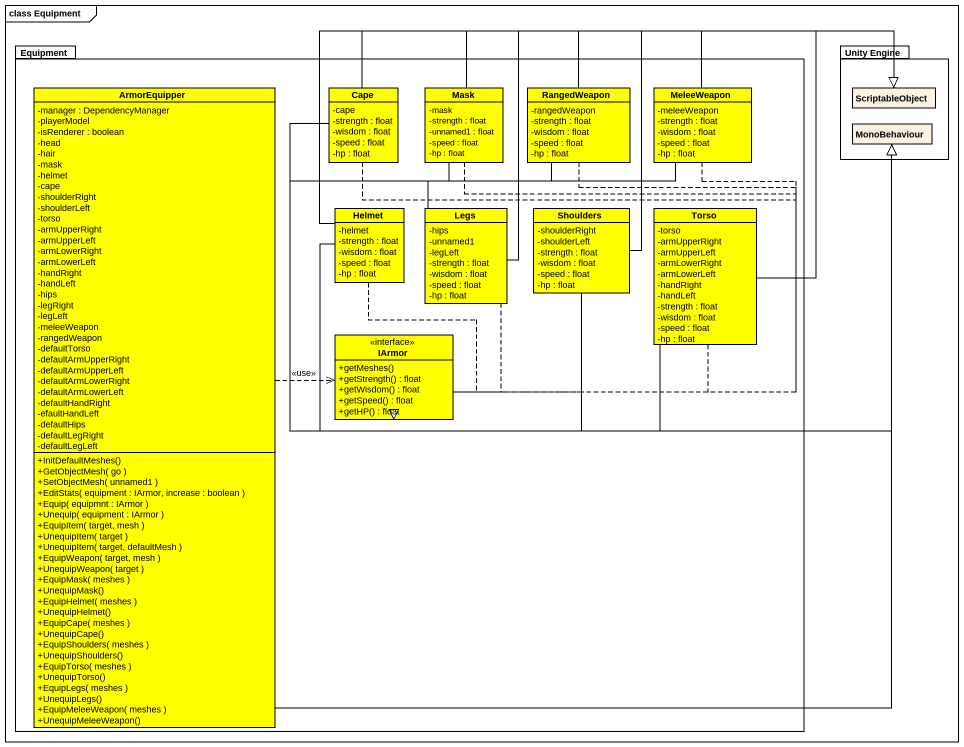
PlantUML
@startuml
mainframe class Equipment
hide circle
hide empty members
skinparam classAttributeIconSize 0
package Equipment {
  class ArmorEquipper #FFFF00 {
    -manager : DependencyManager
    -playerModel
    -isRenderer : boolean
    -head
    -hair
    -mask
    -helmet
    -cape
    -shoulderRight
    -shoulderLeft
    -torso
    -armUpperRight
    -armUpperLeft
    -armLowerRight
    -armLowerLeft
    -handRight
    -handLeft
    -hips
    -legRight
    -legLeft
    -meleeWeapon
    -rangedWeapon
    -defaultTorso
    -defaultArmUpperRight
    -defaultArmUpperLeft
    -defaultArmLowerRight
    -defaultArmLowerLeft
    -defaultHandRight
    -efaultHandLeft
    -defaultHips
    -defaultLegRight
    -defaultLegLeft
    +InitDefaultMeshes()
    +GetObjectMesh( go )
    +SetObjectMesh( unnamed1 )
    +EditStats( equipment : IArmor, increase : boolean )
    +Equip( equipmnt : IArmor )
    +Unequip( equipment : IArmor )
    +EquipItem( target, mesh )
    +UnequipItem( target )
    +UnequipItem( target, defaultMesh )
    +EquipWeapon( target, mesh )
    +UnequipWeapon( target )
    +EquipMask( meshes )
    +UnequipMask()
    +EquipHelmet( meshes )
    +UnequipHelmet()
    +EquipCape( meshes )
    +UnequipCape()
    +EquipShoulders( meshes )
    +UnequipShoulders()
    +EquipTorso( meshes )
    +UnequipTorso()
    +EquipLegs( meshes )
    +UnequipLegs()
    +EquipMeleeWeapon( meshes )
    +UnequipMeleeWeapon()
  }
  class Cape #FFFF00 {
    -cape
    -strength : float
    -wisdom : float
    -speed : float
    -hp : float
  }
  class Mask #FFFF00 {
    -mask
    -strength : float
    -unnamed1 : float
    -speed : float
    -hp : float
  }
  class RangedWeapon #FFFF00 {
    -rangedWeapon
    -strength : float
    -wisdom : float
    -speed : float
    -hp : float
  }
  class MeleeWeapon #FFFF00 {
    -meleeWeapon
    -strength : float
    -wisdom : float
    -speed : float
    -hp : float
  }
  class Helmet #FFFF00 {
    -helmet
    -strength : float
    -wisdom : float
    -speed : float
    -hp : float
  }
  class Legs #FFFF00 {
    -hips
    -unnamed1
    -legLeft
    -strength : float
    -wisdom : float
    -speed : float
    -hp : float
  }
  class Shoulders #FFFF00 {
    -shoulderRight
    -shoulderLeft
    -strength : float
    -wisdom : float
    -speed : float
    -hp : float
  }
  class Torso #FFFF00 {
    -torso
    -armUpperRight
    -armUpperLeft
    -armLowerRight
    -armLowerLeft
    -handRight
    -handLeft
    -strength : float
    -wisdom : float
    -speed : float
    -hp : float
  }
  interface IArmor #FFFF00 {
    +getMeshes()
    +getStrength() : float
    +getWisdom() : float
    +getSpeed() : float
    +getHP() : float
  }
}
package "Unity Engine" as Unity_Engine {
  class ScriptableObject
  class MonoBehaviour
}
ArmorEquipper -right-|> MonoBehaviour
ArmorEquipper .right.> IArmor : <<use>>
Cape -right-|> ScriptableObject
Cape -right-|> MonoBehaviour
Cape ..|> IArmor
Mask -right-|> ScriptableObject
Mask -right-|> MonoBehaviour
Mask ..|> IArmor
RangedWeapon -right-|> ScriptableObject
RangedWeapon -right-|> MonoBehaviour
RangedWeapon ..|> IArmor
MeleeWeapon -right-|> ScriptableObject
MeleeWeapon -right-|> MonoBehaviour
MeleeWeapon ..|> IArmor
Helmet -right-|> ScriptableObject
Helmet -right-|> MonoBehaviour
Helmet ..|> IArmor
Legs -right-|> ScriptableObject
Legs -right-|> MonoBehaviour
Legs ..|> IArmor
Shoulders -right-|> ScriptableObject
Shoulders -right-|> MonoBehaviour
Shoulders ..|> IArmor
Torso -up-|> ScriptableObject
Torso -up-|> MonoBehaviour
Torso .left.|> IArmor
@enduml
